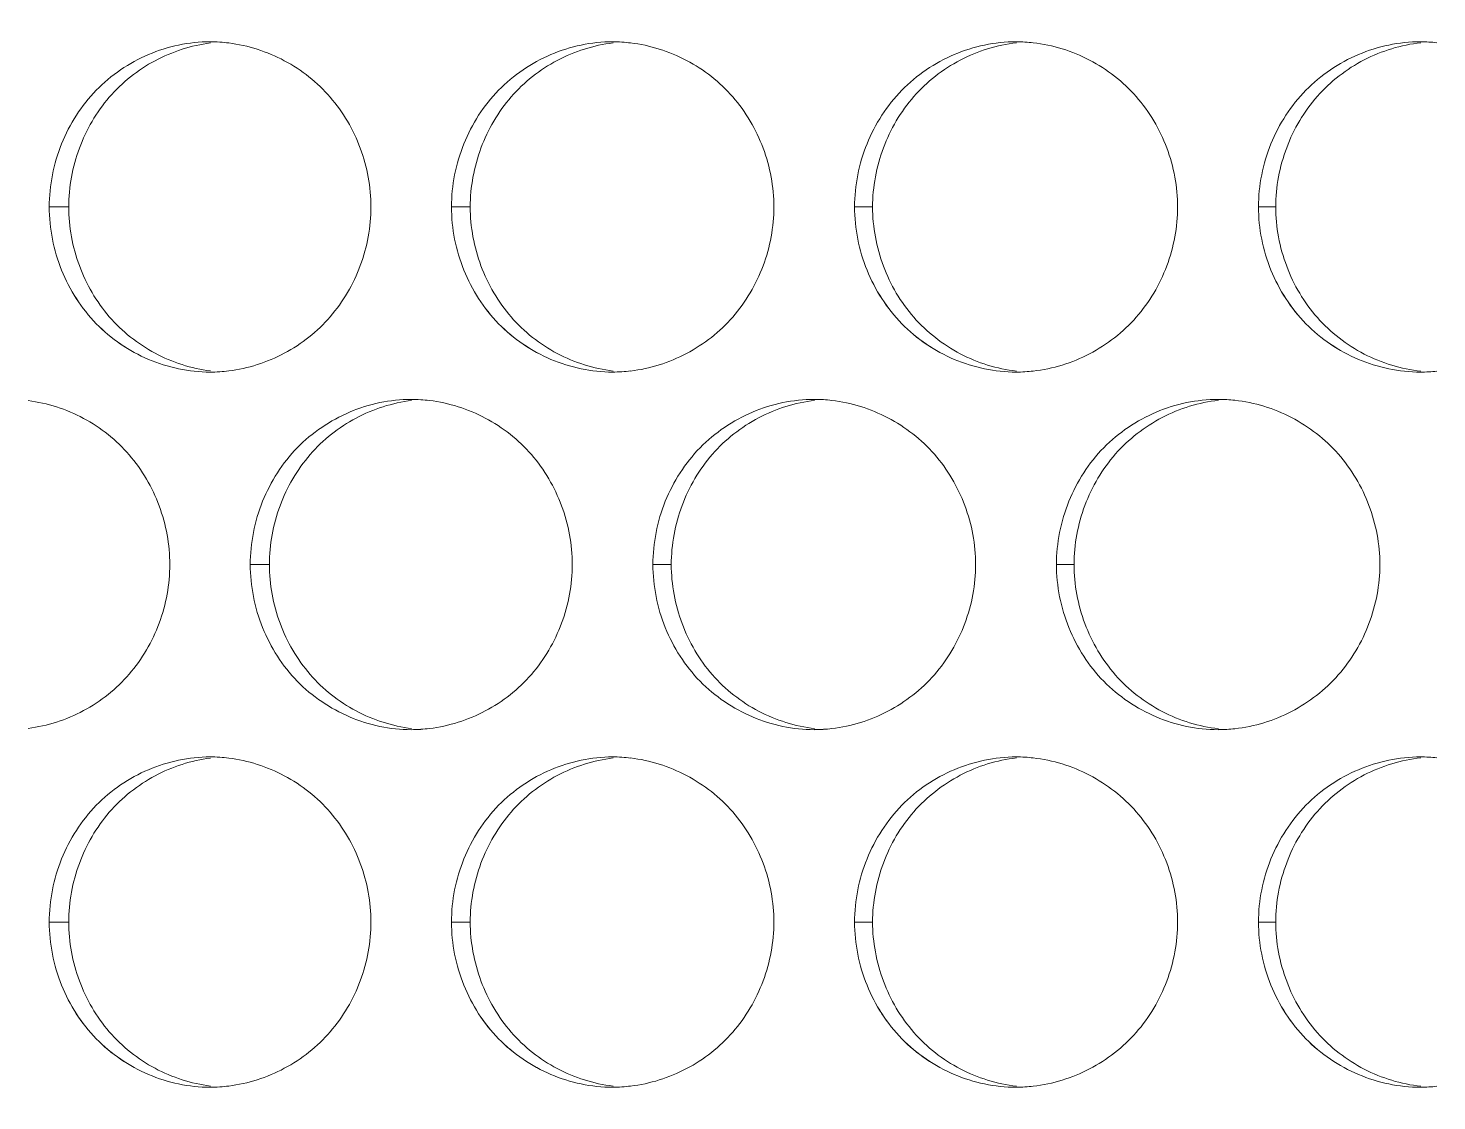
# Model space of a CAD drawing. Header units: millimetres. Extents: x 1177 to 4147, y 93 to 2194.
# Drawn here: x 1623.17 to 1648.75, y 1745.56 to 1765.05 of the extents above; entities that cross this region are included whole.
import ezdxf

# ---------------------------------------------------------------- set-up
doc = ezdxf.new("R2010")
doc.units = ezdxf.units.MM
doc.header["$LTSCALE"] = 0.1
doc.layers.get('0').update_dxf_attribs({"lineweight": 13})
doc.layers.add('标注', color=251, linetype='Continuous', lineweight=9)

msp = doc.modelspace()

# ---------------------------------------------------------------- linework, layer by layer
msp.add_arc((1812.49, 1686.895), 196.75, 204.56225, 43.01001)
at = {"layer": '标注'}
for p, q in [((1623.907, 1761.799), (1623.553, 1761.799)), ((1623.907, 1761.799), (1623.553, 1761.799)), ((1631.199, 1761.799), (1630.858, 1761.799)), ((1631.199, 1761.799), (1630.858, 1761.799)), ((1638.506, 1761.799), (1638.179, 1761.799)), ((1638.506, 1761.799), (1638.179, 1761.799)), ((1645.828, 1761.799), (1645.515, 1761.799)), ((1645.828, 1761.799), (1645.515, 1761.799)), ((1627.551, 1755.303), (1627.203, 1755.303)), ((1634.85, 1755.303), (1634.516, 1755.303)), ((1642.165, 1755.303), (1641.845, 1755.303)), ((1623.907, 1748.808), (1623.553, 1748.808)), ((1623.907, 1748.808), (1623.553, 1748.808)), ((1631.199, 1748.808), (1630.858, 1748.808)), ((1631.199, 1748.808), (1630.858, 1748.808)), ((1638.506, 1748.808), (1638.179, 1748.808)), ((1638.506, 1748.808), (1638.179, 1748.808)), ((1645.828, 1748.808), (1645.515, 1748.808)), ((1645.828, 1748.808), (1645.515, 1748.808))]:
    msp.add_line(p, q, dxfattribs=at)
for centre, radius, start, end in [((1626.472, 1762.08), 2.719, 86.2684, 89.9925), ((1626.472, 1762.08), 2.719, 86.2684, 89.9925), ((1626.469, 1762.022), 2.777, 82.872, 86.269), ((1626.469, 1762.022), 2.777, 82.872, 86.269), ((1633.784, 1762.069), 2.729, 86.4309, 89.9931), ((1633.784, 1762.069), 2.729, 86.4309, 89.9931), ((1633.78, 1762.013), 2.785, 83.1792, 86.4314), ((1633.78, 1762.013), 2.785, 83.1792, 86.4314), ((1641.111, 1762.059), 2.739, 86.5917, 89.9937), ((1641.111, 1762.059), 2.739, 86.5917, 89.9937), ((1641.108, 1762.005), 2.793, 83.4837, 86.5922), ((1641.108, 1762.005), 2.793, 83.4837, 86.5922), ((1648.453, 1762.049), 2.749, 86.7509, 89.9943), ((1648.453, 1762.049), 2.749, 86.7509, 89.9943), ((1648.45, 1761.998), 2.801, 83.7856, 86.7514), ((1648.45, 1761.998), 2.801, 83.7856, 86.7514), ((1626.472, 1761.517), 2.719, 270.0075, 273.7316), ((1626.472, 1761.517), 2.719, 270.0075, 273.7316), ((1626.469, 1761.575), 2.777, 273.731, 277.128), ((1626.469, 1761.575), 2.777, 273.731, 277.128), ((1633.784, 1761.528), 2.729, 270.0069, 273.5691), ((1633.784, 1761.528), 2.729, 270.0069, 273.5691), ((1633.78, 1761.584), 2.785, 273.5686, 276.8208), ((1633.78, 1761.584), 2.785, 273.5686, 276.8208), ((1641.111, 1761.538), 2.739, 270.0063, 273.4083), ((1641.111, 1761.538), 2.739, 270.0063, 273.4083), ((1641.108, 1761.592), 2.793, 273.4078, 276.5163), ((1641.108, 1761.592), 2.793, 273.4078, 276.5163), ((1648.453, 1761.548), 2.749, 270.0057, 273.2491), ((1648.453, 1761.548), 2.749, 270.0057, 273.2491), ((1648.45, 1761.599), 2.801, 273.2486, 276.2144), ((1648.45, 1761.599), 2.801, 273.2486, 276.2144), ((1630.126, 1755.579), 2.724, 86.3499, 89.9928), ((1630.122, 1755.522), 2.781, 83.026, 86.3504), ((1637.445, 1755.569), 2.734, 86.5115, 89.9934), ((1637.442, 1755.514), 2.789, 83.3318, 86.512), ((1644.78, 1755.559), 2.744, 86.6715, 89.994), ((1644.777, 1755.506), 2.797, 83.635, 86.672), ((1630.126, 1755.027), 2.724, 270.0072, 273.6501), ((1630.122, 1755.085), 2.781, 273.6496, 276.974), ((1637.445, 1755.038), 2.734, 270.0066, 273.4885), ((1637.442, 1755.093), 2.789, 273.488, 276.6682), ((1644.78, 1755.048), 2.744, 270.006, 273.3285), ((1644.777, 1755.1), 2.797, 273.328, 276.365), ((1626.472, 1749.09), 2.719, 86.2684, 89.9925), ((1626.472, 1749.09), 2.719, 86.2684, 89.9925), ((1626.469, 1749.031), 2.777, 82.872, 86.269), ((1626.469, 1749.031), 2.777, 82.872, 86.269), ((1633.784, 1749.079), 2.729, 86.4309, 89.9931), ((1633.784, 1749.079), 2.729, 86.4309, 89.9931), ((1633.78, 1749.023), 2.785, 83.1792, 86.4314), ((1633.78, 1749.023), 2.785, 83.1792, 86.4314), ((1641.111, 1749.069), 2.739, 86.5917, 89.9937), ((1641.111, 1749.069), 2.739, 86.5917, 89.9937), ((1641.108, 1749.015), 2.793, 83.4837, 86.5922), ((1641.108, 1749.015), 2.793, 83.4837, 86.5922), ((1648.453, 1749.059), 2.749, 86.7509, 89.9943), ((1648.453, 1749.059), 2.749, 86.7509, 89.9943), ((1648.45, 1749.008), 2.801, 83.7856, 86.7514), ((1648.45, 1749.008), 2.801, 83.7856, 86.7514), ((1626.472, 1748.527), 2.719, 270.0075, 273.7316), ((1626.472, 1748.527), 2.719, 270.0075, 273.7316), ((1626.469, 1748.585), 2.777, 273.731, 277.128), ((1626.469, 1748.585), 2.777, 273.731, 277.128), ((1633.784, 1748.537), 2.729, 270.0069, 273.5691), ((1633.784, 1748.537), 2.729, 270.0069, 273.5691), ((1633.78, 1748.594), 2.785, 273.5686, 276.8208), ((1633.78, 1748.594), 2.785, 273.5686, 276.8208), ((1641.111, 1748.548), 2.739, 270.0063, 273.4083), ((1641.111, 1748.548), 2.739, 270.0063, 273.4083), ((1641.108, 1748.601), 2.793, 273.4078, 276.5163), ((1641.108, 1748.601), 2.793, 273.4078, 276.5163), ((1648.453, 1748.557), 2.749, 270.0057, 273.2491), ((1648.453, 1748.557), 2.749, 270.0057, 273.2491), ((1648.45, 1748.609), 2.801, 273.2486, 276.2144), ((1648.45, 1748.609), 2.801, 273.2486, 276.2144)]:
    msp.add_arc(centre, radius, start, end, dxfattribs=at)
msp.add_spline([(2027.49, 1819.182), (1864.296, 1806.369), (1766.772, 1737.15), (1658.757, 1615.796), (1597.49, 1595.163)], degree=3, dxfattribs=at)
for points, knots in [([(1626.481, 1764.777), (1626.132, 1764.733), (1625.442, 1764.511), (1624.59, 1763.833), (1624.041, 1762.884), (1623.907, 1762.16), (1623.907, 1761.799)], [0, 0, 0, 0, 0.246977, 0.49551, 0.746818, 1, 1, 1, 1]), ([(1626.481, 1764.777), (1626.132, 1764.733), (1625.442, 1764.511), (1624.59, 1763.833), (1624.041, 1762.884), (1623.907, 1762.16), (1623.907, 1761.799)], [0, 0, 0, 0, 0.246977, 0.49551, 0.746818, 1, 1, 1, 1]), ([(1629.395, 1761.799), (1629.395, 1762.16), (1629.261, 1762.885), (1628.71, 1763.834), (1627.855, 1764.512), (1627.163, 1764.733), (1626.813, 1764.777)], [0, 0, 0, 0, 0.2529, 0.504114, 0.752785, 1, 1, 1, 1]), ([(1629.395, 1761.799), (1629.395, 1762.16), (1629.261, 1762.885), (1628.71, 1763.834), (1627.855, 1764.512), (1627.163, 1764.733), (1626.813, 1764.777)], [0, 0, 0, 0, 0.2529, 0.504114, 0.752785, 1, 1, 1, 1]), ([(1633.793, 1764.779), (1633.441, 1764.737), (1632.746, 1764.517), (1631.887, 1763.839), (1631.334, 1762.888), (1631.199, 1762.161), (1631.199, 1761.799)], [0, 0, 0, 0, 0.247217, 0.495842, 0.747041, 1, 1, 1, 1]), ([(1633.793, 1764.779), (1633.441, 1764.737), (1632.746, 1764.517), (1631.887, 1763.839), (1631.334, 1762.888), (1631.199, 1762.161), (1631.199, 1761.799)], [0, 0, 0, 0, 0.247217, 0.495842, 0.747041, 1, 1, 1, 1]), ([(1636.713, 1761.799), (1636.713, 1762.161), (1636.577, 1762.888), (1636.021, 1763.84), (1635.16, 1764.517), (1634.463, 1764.737), (1634.111, 1764.779)], [0, 0, 0, 0, 0.25268, 0.503786, 0.752547, 1, 1, 1, 1]), ([(1636.713, 1761.799), (1636.713, 1762.161), (1636.577, 1762.888), (1636.021, 1763.84), (1635.16, 1764.517), (1634.463, 1764.737), (1634.111, 1764.779)], [0, 0, 0, 0, 0.25268, 0.503786, 0.752547, 1, 1, 1, 1]), ([(1641.119, 1764.781), (1640.766, 1764.74), (1640.067, 1764.523), (1639.201, 1763.846), (1638.642, 1762.892), (1638.506, 1762.162), (1638.506, 1761.799)], [0, 0, 0, 0, 0.247448, 0.496162, 0.747255, 1, 1, 1, 1]), ([(1641.119, 1764.781), (1640.766, 1764.74), (1640.067, 1764.523), (1639.201, 1763.846), (1638.642, 1762.892), (1638.506, 1762.162), (1638.506, 1761.799)], [0, 0, 0, 0, 0.247448, 0.496162, 0.747255, 1, 1, 1, 1]), ([(1644.046, 1761.799), (1644.046, 1762.162), (1643.909, 1762.892), (1643.348, 1763.846), (1642.48, 1764.523), (1641.779, 1764.74), (1641.425, 1764.781)], [0, 0, 0, 0, 0.252469, 0.503469, 0.752319, 1, 1, 1, 1]), ([(1644.046, 1761.799), (1644.046, 1762.162), (1643.909, 1762.892), (1643.348, 1763.846), (1642.48, 1764.523), (1641.779, 1764.74), (1641.425, 1764.781)], [0, 0, 0, 0, 0.252469, 0.503469, 0.752319, 1, 1, 1, 1]), ([(1648.461, 1764.782), (1648.106, 1764.743), (1647.402, 1764.528), (1646.529, 1763.852), (1645.966, 1762.896), (1645.828, 1762.163), (1645.828, 1761.799)], [0, 0, 0, 0, 0.247668, 0.496469, 0.747461, 1, 1, 1, 1]), ([(1648.461, 1764.782), (1648.106, 1764.743), (1647.402, 1764.528), (1646.529, 1763.852), (1645.966, 1762.896), (1645.828, 1762.163), (1645.828, 1761.799)], [0, 0, 0, 0, 0.247668, 0.496469, 0.747461, 1, 1, 1, 1]), ([(1623.907, 1761.799), (1623.907, 1761.438), (1624.041, 1760.713), (1624.59, 1759.764), (1625.442, 1759.086), (1626.132, 1758.864), (1626.481, 1758.82)], [0, 0, 0, 0, 0.253182, 0.50449, 0.753023, 1, 1, 1, 1]), ([(1623.907, 1761.799), (1623.907, 1761.438), (1624.041, 1760.713), (1624.59, 1759.764), (1625.442, 1759.086), (1626.132, 1758.864), (1626.481, 1758.82)], [0, 0, 0, 0, 0.253182, 0.50449, 0.753023, 1, 1, 1, 1]), ([(1626.813, 1758.82), (1627.163, 1758.864), (1627.855, 1759.085), (1628.71, 1759.763), (1629.261, 1760.713), (1629.395, 1761.437), (1629.395, 1761.799)], [0, 0, 0, 0, 0.247215, 0.495886, 0.7471, 1, 1, 1, 1]), ([(1626.813, 1758.82), (1627.163, 1758.864), (1627.855, 1759.085), (1628.71, 1759.763), (1629.261, 1760.713), (1629.395, 1761.437), (1629.395, 1761.799)], [0, 0, 0, 0, 0.247215, 0.495886, 0.7471, 1, 1, 1, 1]), ([(1631.199, 1761.799), (1631.199, 1761.436), (1631.334, 1760.709), (1631.887, 1759.758), (1632.746, 1759.08), (1633.441, 1758.861), (1633.793, 1758.818)], [0, 0, 0, 0, 0.252959, 0.504158, 0.752783, 1, 1, 1, 1]), ([(1631.199, 1761.799), (1631.199, 1761.436), (1631.334, 1760.709), (1631.887, 1759.758), (1632.746, 1759.08), (1633.441, 1758.861), (1633.793, 1758.818)], [0, 0, 0, 0, 0.252959, 0.504158, 0.752783, 1, 1, 1, 1]), ([(1634.111, 1758.818), (1634.463, 1758.86), (1635.16, 1759.08), (1636.021, 1759.757), (1636.577, 1760.709), (1636.713, 1761.436), (1636.713, 1761.799)], [0, 0, 0, 0, 0.247453, 0.496214, 0.74732, 1, 1, 1, 1]), ([(1634.111, 1758.818), (1634.463, 1758.86), (1635.16, 1759.08), (1636.021, 1759.757), (1636.577, 1760.709), (1636.713, 1761.436), (1636.713, 1761.799)], [0, 0, 0, 0, 0.247453, 0.496214, 0.74732, 1, 1, 1, 1]), ([(1638.506, 1761.799), (1638.506, 1761.435), (1638.642, 1760.705), (1639.201, 1759.752), (1640.067, 1759.074), (1640.766, 1758.857), (1641.119, 1758.817)], [0, 0, 0, 0, 0.252745, 0.503838, 0.752552, 1, 1, 1, 1]), ([(1638.506, 1761.799), (1638.506, 1761.435), (1638.642, 1760.705), (1639.201, 1759.752), (1640.067, 1759.074), (1640.766, 1758.857), (1641.119, 1758.817)], [0, 0, 0, 0, 0.252745, 0.503838, 0.752552, 1, 1, 1, 1]), ([(1641.425, 1758.817), (1641.779, 1758.857), (1642.48, 1759.074), (1643.348, 1759.751), (1643.909, 1760.705), (1644.046, 1761.435), (1644.046, 1761.799)], [0, 0, 0, 0, 0.247681, 0.496531, 0.747531, 1, 1, 1, 1]), ([(1641.425, 1758.817), (1641.779, 1758.857), (1642.48, 1759.074), (1643.348, 1759.751), (1643.909, 1760.705), (1644.046, 1761.435), (1644.046, 1761.799)], [0, 0, 0, 0, 0.247681, 0.496531, 0.747531, 1, 1, 1, 1]), ([(1645.828, 1761.799), (1645.828, 1761.434), (1645.966, 1760.702), (1646.529, 1759.745), (1647.402, 1759.069), (1648.106, 1758.854), (1648.461, 1758.815)], [0, 0, 0, 0, 0.252539, 0.503531, 0.752332, 1, 1, 1, 1]), ([(1645.828, 1761.799), (1645.828, 1761.434), (1645.966, 1760.702), (1646.529, 1759.745), (1647.402, 1759.069), (1648.106, 1758.854), (1648.461, 1758.815)], [0, 0, 0, 0, 0.252539, 0.503531, 0.752332, 1, 1, 1, 1]), ([(1623.778, 1760.651), (1623.922, 1760.293), (1624.347, 1759.624), (1625.004, 1759.18), (1625.356, 1759.03)], [0, 0, 0, 0, 0.502476, 1, 1, 1, 1]), ([(1631.083, 1760.651), (1631.228, 1760.293), (1631.654, 1759.623), (1632.312, 1759.18), (1632.665, 1759.03)], [0, 0, 0, 0, 0.502261, 1, 1, 1, 1]), ([(1638.405, 1760.651), (1638.55, 1760.293), (1638.977, 1759.623), (1639.636, 1759.18), (1639.99, 1759.03)], [0, 0, 0, 0, 0.502056, 1, 1, 1, 1]), ([(1645.741, 1760.651), (1645.887, 1760.292), (1646.315, 1759.623), (1646.976, 1759.18), (1647.33, 1759.03)], [0, 0, 0, 0, 0.501859, 1, 1, 1, 1]), ([(1625.742, 1755.303), (1625.742, 1755.664), (1625.608, 1756.387), (1625.06, 1757.336), (1624.209, 1758.014), (1623.52, 1758.237), (1623.17, 1758.281)], [0, 0, 0, 0, 0.253013, 0.504283, 0.752908, 1, 1, 1, 1]), ([(1630.135, 1758.283), (1629.784, 1758.24), (1629.092, 1758.019), (1628.237, 1757.341), (1627.686, 1756.391), (1627.551, 1755.665), (1627.551, 1755.303)], [0, 0, 0, 0, 0.247099, 0.495678, 0.74693, 1, 1, 1, 1]), ([(1633.052, 1755.303), (1633.052, 1755.665), (1632.917, 1756.391), (1632.364, 1757.342), (1631.506, 1758.019), (1630.811, 1758.24), (1630.46, 1758.283)], [0, 0, 0, 0, 0.252789, 0.503949, 0.752665, 1, 1, 1, 1]), ([(1637.454, 1758.285), (1637.101, 1758.243), (1636.404, 1758.025), (1635.542, 1757.347), (1634.986, 1756.395), (1634.85, 1755.666), (1634.85, 1755.303)], [0, 0, 0, 0, 0.247334, 0.496004, 0.747149, 1, 1, 1, 1]), ([(1640.378, 1755.303), (1640.378, 1755.666), (1640.241, 1756.395), (1639.683, 1757.348), (1638.818, 1758.025), (1638.119, 1758.243), (1637.766, 1758.285)], [0, 0, 0, 0, 0.252574, 0.503626, 0.752432, 1, 1, 1, 1]), ([(1644.789, 1758.286), (1644.434, 1758.247), (1643.733, 1758.03), (1642.863, 1757.354), (1642.302, 1756.398), (1642.165, 1755.668), (1642.165, 1755.303)], [0, 0, 0, 0, 0.247559, 0.496317, 0.747359, 1, 1, 1, 1]), ([(1647.719, 1755.303), (1647.719, 1755.668), (1647.581, 1756.399), (1647.018, 1757.354), (1646.146, 1758.031), (1645.443, 1758.247), (1645.087, 1758.286)], [0, 0, 0, 0, 0.252366, 0.503316, 0.752209, 1, 1, 1, 1]), ([(1623.17, 1752.326), (1623.52, 1752.37), (1624.209, 1752.593), (1625.06, 1753.271), (1625.608, 1754.219), (1625.742, 1754.943), (1625.742, 1755.303)], [0, 0, 0, 0, 0.247092, 0.495717, 0.746987, 1, 1, 1, 1]), ([(1627.551, 1755.303), (1627.551, 1754.942), (1627.686, 1754.216), (1628.237, 1753.266), (1629.092, 1752.588), (1629.784, 1752.367), (1630.135, 1752.324)], [0, 0, 0, 0, 0.25307, 0.504322, 0.752901, 1, 1, 1, 1]), ([(1630.46, 1752.324), (1630.811, 1752.367), (1631.506, 1752.587), (1632.364, 1753.265), (1632.917, 1754.216), (1633.052, 1754.942), (1633.052, 1755.303)], [0, 0, 0, 0, 0.247335, 0.496051, 0.747211, 1, 1, 1, 1]), ([(1634.85, 1755.303), (1634.85, 1754.941), (1634.986, 1754.212), (1635.542, 1753.259), (1636.404, 1752.582), (1637.101, 1752.364), (1637.454, 1752.322)], [0, 0, 0, 0, 0.252851, 0.503996, 0.752666, 1, 1, 1, 1]), ([(1637.766, 1752.322), (1638.119, 1752.363), (1638.818, 1752.582), (1639.683, 1753.259), (1640.241, 1754.212), (1640.378, 1754.94), (1640.378, 1755.303)], [0, 0, 0, 0, 0.247568, 0.496374, 0.747426, 1, 1, 1, 1]), ([(1642.165, 1755.303), (1642.165, 1754.939), (1642.302, 1754.208), (1642.863, 1753.253), (1643.733, 1752.576), (1644.434, 1752.36), (1644.789, 1752.321)], [0, 0, 0, 0, 0.252641, 0.503683, 0.752441, 1, 1, 1, 1]), ([(1645.087, 1752.321), (1645.443, 1752.36), (1646.146, 1752.576), (1647.018, 1753.253), (1647.581, 1754.208), (1647.719, 1754.939), (1647.719, 1755.303)], [0, 0, 0, 0, 0.247791, 0.496684, 0.747634, 1, 1, 1, 1]), ([(1626.481, 1751.787), (1626.132, 1751.743), (1625.442, 1751.521), (1624.59, 1750.843), (1624.041, 1749.894), (1623.907, 1749.169), (1623.907, 1748.808)], [0, 0, 0, 0, 0.246977, 0.49551, 0.746818, 1, 1, 1, 1]), ([(1626.481, 1751.787), (1626.132, 1751.743), (1625.442, 1751.521), (1624.59, 1750.843), (1624.041, 1749.894), (1623.907, 1749.169), (1623.907, 1748.808)], [0, 0, 0, 0, 0.246977, 0.49551, 0.746818, 1, 1, 1, 1]), ([(1629.395, 1748.808), (1629.395, 1749.169), (1629.261, 1749.894), (1628.71, 1750.844), (1627.855, 1751.521), (1627.163, 1751.743), (1626.813, 1751.787)], [0, 0, 0, 0, 0.2529, 0.504114, 0.752785, 1, 1, 1, 1]), ([(1629.395, 1748.808), (1629.395, 1749.169), (1629.261, 1749.894), (1628.71, 1750.844), (1627.855, 1751.521), (1627.163, 1751.743), (1626.813, 1751.787)], [0, 0, 0, 0, 0.2529, 0.504114, 0.752785, 1, 1, 1, 1]), ([(1633.793, 1751.789), (1633.441, 1751.746), (1632.746, 1751.527), (1631.887, 1750.849), (1631.334, 1749.897), (1631.199, 1749.171), (1631.199, 1748.808)], [0, 0, 0, 0, 0.247217, 0.495842, 0.747041, 1, 1, 1, 1]), ([(1633.793, 1751.789), (1633.441, 1751.746), (1632.746, 1751.527), (1631.887, 1750.849), (1631.334, 1749.897), (1631.199, 1749.171), (1631.199, 1748.808)], [0, 0, 0, 0, 0.247217, 0.495842, 0.747041, 1, 1, 1, 1]), ([(1636.713, 1748.808), (1636.713, 1749.171), (1636.577, 1749.898), (1636.021, 1750.85), (1635.16, 1751.527), (1634.463, 1751.747), (1634.111, 1751.789)], [0, 0, 0, 0, 0.25268, 0.503786, 0.752547, 1, 1, 1, 1]), ([(1636.713, 1748.808), (1636.713, 1749.171), (1636.577, 1749.898), (1636.021, 1750.85), (1635.16, 1751.527), (1634.463, 1751.747), (1634.111, 1751.789)], [0, 0, 0, 0, 0.25268, 0.503786, 0.752547, 1, 1, 1, 1]), ([(1641.119, 1751.79), (1640.766, 1751.75), (1640.067, 1751.532), (1639.201, 1750.855), (1638.642, 1749.901), (1638.506, 1749.172), (1638.506, 1748.808)], [0, 0, 0, 0, 0.247448, 0.496162, 0.747255, 1, 1, 1, 1]), ([(1641.119, 1751.79), (1640.766, 1751.75), (1640.067, 1751.532), (1639.201, 1750.855), (1638.642, 1749.901), (1638.506, 1749.172), (1638.506, 1748.808)], [0, 0, 0, 0, 0.247448, 0.496162, 0.747255, 1, 1, 1, 1]), ([(1644.046, 1748.808), (1644.046, 1749.172), (1643.909, 1749.902), (1643.348, 1750.856), (1642.48, 1751.533), (1641.779, 1751.75), (1641.425, 1751.79)], [0, 0, 0, 0, 0.252469, 0.503469, 0.752319, 1, 1, 1, 1]), ([(1644.046, 1748.808), (1644.046, 1749.172), (1643.909, 1749.902), (1643.348, 1750.856), (1642.48, 1751.533), (1641.779, 1751.75), (1641.425, 1751.79)], [0, 0, 0, 0, 0.252469, 0.503469, 0.752319, 1, 1, 1, 1]), ([(1648.461, 1751.792), (1648.106, 1751.753), (1647.402, 1751.538), (1646.529, 1750.861), (1645.966, 1749.905), (1645.828, 1749.173), (1645.828, 1748.808)], [0, 0, 0, 0, 0.247668, 0.496469, 0.747461, 1, 1, 1, 1]), ([(1648.461, 1751.792), (1648.106, 1751.753), (1647.402, 1751.538), (1646.529, 1750.861), (1645.966, 1749.905), (1645.828, 1749.173), (1645.828, 1748.808)], [0, 0, 0, 0, 0.247668, 0.496469, 0.747461, 1, 1, 1, 1]), ([(1623.907, 1748.808), (1623.907, 1748.447), (1624.041, 1747.723), (1624.59, 1746.774), (1625.442, 1746.095), (1626.132, 1745.874), (1626.481, 1745.83)], [0, 0, 0, 0, 0.253182, 0.50449, 0.753023, 1, 1, 1, 1]), ([(1623.907, 1748.808), (1623.907, 1748.447), (1624.041, 1747.723), (1624.59, 1746.774), (1625.442, 1746.095), (1626.132, 1745.874), (1626.481, 1745.83)], [0, 0, 0, 0, 0.253182, 0.50449, 0.753023, 1, 1, 1, 1]), ([(1626.813, 1745.83), (1627.163, 1745.873), (1627.855, 1746.095), (1628.71, 1746.773), (1629.261, 1747.722), (1629.395, 1748.447), (1629.395, 1748.808)], [0, 0, 0, 0, 0.247215, 0.495886, 0.7471, 1, 1, 1, 1]), ([(1626.813, 1745.83), (1627.163, 1745.873), (1627.855, 1746.095), (1628.71, 1746.773), (1629.261, 1747.722), (1629.395, 1748.447), (1629.395, 1748.808)], [0, 0, 0, 0, 0.247215, 0.495886, 0.7471, 1, 1, 1, 1]), ([(1631.199, 1748.808), (1631.199, 1748.446), (1631.334, 1747.719), (1631.887, 1746.767), (1632.746, 1746.09), (1633.441, 1745.87), (1633.793, 1745.828)], [0, 0, 0, 0, 0.252959, 0.504158, 0.752783, 1, 1, 1, 1]), ([(1631.199, 1748.808), (1631.199, 1748.446), (1631.334, 1747.719), (1631.887, 1746.767), (1632.746, 1746.09), (1633.441, 1745.87), (1633.793, 1745.828)], [0, 0, 0, 0, 0.252959, 0.504158, 0.752783, 1, 1, 1, 1]), ([(1634.111, 1745.828), (1634.463, 1745.87), (1635.16, 1746.089), (1636.021, 1746.767), (1636.577, 1747.718), (1636.713, 1748.446), (1636.713, 1748.808)], [0, 0, 0, 0, 0.247453, 0.496214, 0.74732, 1, 1, 1, 1]), ([(1634.111, 1745.828), (1634.463, 1745.87), (1635.16, 1746.089), (1636.021, 1746.767), (1636.577, 1747.718), (1636.713, 1748.446), (1636.713, 1748.808)], [0, 0, 0, 0, 0.247453, 0.496214, 0.74732, 1, 1, 1, 1]), ([(1638.506, 1748.808), (1638.506, 1748.445), (1638.642, 1747.715), (1639.201, 1746.761), (1640.067, 1746.084), (1640.766, 1745.867), (1641.119, 1745.826)], [0, 0, 0, 0, 0.252745, 0.503838, 0.752552, 1, 1, 1, 1]), ([(1638.506, 1748.808), (1638.506, 1748.445), (1638.642, 1747.715), (1639.201, 1746.761), (1640.067, 1746.084), (1640.766, 1745.867), (1641.119, 1745.826)], [0, 0, 0, 0, 0.252745, 0.503838, 0.752552, 1, 1, 1, 1]), ([(1641.425, 1745.826), (1641.779, 1745.867), (1642.48, 1746.084), (1643.348, 1746.76), (1643.909, 1747.715), (1644.046, 1748.445), (1644.046, 1748.808)], [0, 0, 0, 0, 0.247681, 0.496531, 0.747531, 1, 1, 1, 1]), ([(1641.425, 1745.826), (1641.779, 1745.867), (1642.48, 1746.084), (1643.348, 1746.76), (1643.909, 1747.715), (1644.046, 1748.445), (1644.046, 1748.808)], [0, 0, 0, 0, 0.247681, 0.496531, 0.747531, 1, 1, 1, 1]), ([(1645.828, 1748.808), (1645.828, 1748.444), (1645.966, 1747.711), (1646.529, 1746.755), (1647.402, 1746.079), (1648.106, 1745.864), (1648.461, 1745.825)], [0, 0, 0, 0, 0.252539, 0.503531, 0.752332, 1, 1, 1, 1]), ([(1645.828, 1748.808), (1645.828, 1748.444), (1645.966, 1747.711), (1646.529, 1746.755), (1647.402, 1746.079), (1648.106, 1745.864), (1648.461, 1745.825)], [0, 0, 0, 0, 0.252539, 0.503531, 0.752332, 1, 1, 1, 1]), ([(1623.778, 1747.661), (1623.922, 1747.302), (1624.347, 1746.633), (1625.004, 1746.19), (1625.356, 1746.04)], [0, 0, 0, 0, 0.502476, 1, 1, 1, 1]), ([(1631.083, 1747.661), (1631.228, 1747.302), (1631.654, 1746.633), (1632.312, 1746.19), (1632.665, 1746.04)], [0, 0, 0, 0, 0.502261, 1, 1, 1, 1]), ([(1638.405, 1747.661), (1638.55, 1747.302), (1638.977, 1746.633), (1639.636, 1746.19), (1639.99, 1746.04)], [0, 0, 0, 0, 0.502056, 1, 1, 1, 1]), ([(1645.741, 1747.661), (1645.887, 1747.302), (1646.315, 1746.632), (1646.976, 1746.19), (1647.33, 1746.04)], [0, 0, 0, 0, 0.501859, 1, 1, 1, 1])]:
    msp.add_open_spline(points, degree=3, knots=knots, dxfattribs=at)
for points in [[(1626.473, 1764.799), (1626.093, 1764.799), (1625.706, 1764.716), (1625.356, 1764.567)], [(1626.473, 1764.799), (1626.093, 1764.799), (1625.706, 1764.716), (1625.356, 1764.567)], [(1633.784, 1764.799), (1633.403, 1764.799), (1633.016, 1764.716), (1632.665, 1764.567)], [(1633.784, 1764.799), (1633.403, 1764.799), (1633.016, 1764.716), (1632.665, 1764.567)], [(1641.111, 1764.799), (1640.73, 1764.799), (1640.341, 1764.716), (1639.99, 1764.567)], [(1641.111, 1764.799), (1640.73, 1764.799), (1640.341, 1764.716), (1639.99, 1764.567)], [(1648.454, 1764.799), (1648.071, 1764.799), (1647.682, 1764.716), (1647.33, 1764.567)], [(1648.454, 1764.799), (1648.071, 1764.799), (1647.682, 1764.716), (1647.33, 1764.567)], [(1625.356, 1764.567), (1625.004, 1764.417), (1624.674, 1764.194), (1624.407, 1763.919)], [(1625.356, 1764.567), (1625.004, 1764.417), (1624.674, 1764.194), (1624.407, 1763.919)], [(1632.665, 1764.567), (1632.312, 1764.417), (1631.982, 1764.194), (1631.714, 1763.919)], [(1632.665, 1764.567), (1632.312, 1764.417), (1631.982, 1764.194), (1631.714, 1763.919)], [(1639.99, 1764.567), (1639.636, 1764.417), (1639.305, 1764.194), (1639.037, 1763.919)], [(1639.99, 1764.567), (1639.636, 1764.417), (1639.305, 1764.194), (1639.037, 1763.919)], [(1647.33, 1764.567), (1646.976, 1764.417), (1646.644, 1764.194), (1646.375, 1763.919)], [(1647.33, 1764.567), (1646.976, 1764.417), (1646.644, 1764.194), (1646.375, 1763.919)], [(1624.407, 1763.919), (1624.138, 1763.642), (1623.922, 1763.304), (1623.778, 1762.946)], [(1624.407, 1763.919), (1624.138, 1763.642), (1623.922, 1763.304), (1623.778, 1762.946)], [(1631.714, 1763.919), (1631.444, 1763.643), (1631.228, 1763.304), (1631.083, 1762.946)], [(1631.714, 1763.919), (1631.444, 1763.643), (1631.228, 1763.304), (1631.083, 1762.946)], [(1639.037, 1763.919), (1638.766, 1763.643), (1638.55, 1763.304), (1638.405, 1762.946)], [(1639.037, 1763.919), (1638.766, 1763.643), (1638.55, 1763.304), (1638.405, 1762.946)], [(1646.375, 1763.919), (1646.104, 1763.643), (1645.887, 1763.305), (1645.741, 1762.946)], [(1646.375, 1763.919), (1646.104, 1763.643), (1645.887, 1763.305), (1645.741, 1762.946)], [(1623.778, 1762.946), (1623.632, 1762.584), (1623.553, 1762.188), (1623.553, 1761.799)], [(1623.778, 1762.946), (1623.632, 1762.584), (1623.553, 1762.188), (1623.553, 1761.799)], [(1631.083, 1762.946), (1630.937, 1762.584), (1630.858, 1762.188), (1630.858, 1761.799)], [(1631.083, 1762.946), (1630.937, 1762.584), (1630.858, 1762.188), (1630.858, 1761.799)], [(1638.405, 1762.946), (1638.258, 1762.585), (1638.179, 1762.188), (1638.179, 1761.799)], [(1638.405, 1762.946), (1638.258, 1762.585), (1638.179, 1762.188), (1638.179, 1761.799)], [(1645.741, 1762.946), (1645.595, 1762.585), (1645.515, 1762.188), (1645.515, 1761.799)], [(1645.741, 1762.946), (1645.595, 1762.585), (1645.515, 1762.188), (1645.515, 1761.799)], [(1623.553, 1761.799), (1623.553, 1761.409), (1623.632, 1761.013), (1623.778, 1760.651)], [(1623.553, 1761.799), (1623.553, 1761.409), (1623.632, 1761.013), (1623.778, 1760.651)], [(1630.858, 1761.799), (1630.858, 1761.409), (1630.937, 1761.013), (1631.083, 1760.651)], [(1630.858, 1761.799), (1630.858, 1761.409), (1630.937, 1761.013), (1631.083, 1760.651)], [(1638.179, 1761.799), (1638.179, 1761.409), (1638.258, 1761.013), (1638.405, 1760.651)], [(1638.179, 1761.799), (1638.179, 1761.409), (1638.258, 1761.013), (1638.405, 1760.651)], [(1645.515, 1761.799), (1645.515, 1761.409), (1645.595, 1761.013), (1645.741, 1760.651)], [(1645.515, 1761.799), (1645.515, 1761.409), (1645.595, 1761.013), (1645.741, 1760.651)], [(1623.778, 1760.651), (1623.922, 1760.293), (1624.138, 1759.955), (1624.407, 1759.678)], [(1631.083, 1760.651), (1631.228, 1760.293), (1631.444, 1759.955), (1631.714, 1759.678)], [(1638.405, 1760.651), (1638.55, 1760.293), (1638.766, 1759.955), (1639.037, 1759.678)], [(1645.741, 1760.651), (1645.887, 1760.293), (1646.104, 1759.954), (1646.375, 1759.678)], [(1624.407, 1759.678), (1624.674, 1759.404), (1625.004, 1759.18), (1625.356, 1759.03)], [(1631.714, 1759.678), (1631.982, 1759.403), (1632.312, 1759.18), (1632.665, 1759.03)], [(1639.037, 1759.678), (1639.305, 1759.403), (1639.636, 1759.18), (1639.99, 1759.03)], [(1646.375, 1759.678), (1646.644, 1759.403), (1646.976, 1759.18), (1647.33, 1759.03)], [(1625.356, 1759.03), (1625.706, 1758.881), (1626.093, 1758.799), (1626.473, 1758.799)], [(1625.356, 1759.03), (1625.706, 1758.881), (1626.093, 1758.799), (1626.473, 1758.799)], [(1632.665, 1759.03), (1633.016, 1758.881), (1633.403, 1758.799), (1633.784, 1758.799)], [(1632.665, 1759.03), (1633.016, 1758.881), (1633.403, 1758.799), (1633.784, 1758.799)], [(1639.99, 1759.03), (1640.341, 1758.881), (1640.73, 1758.799), (1641.111, 1758.799)], [(1639.99, 1759.03), (1640.341, 1758.881), (1640.73, 1758.799), (1641.111, 1758.799)], [(1647.33, 1759.03), (1647.682, 1758.881), (1648.071, 1758.799), (1648.454, 1758.799)], [(1647.33, 1759.03), (1647.682, 1758.881), (1648.071, 1758.799), (1648.454, 1758.799)], [(1630.126, 1758.303), (1629.746, 1758.303), (1629.359, 1758.221), (1629.009, 1758.072)], [(1637.446, 1758.303), (1637.064, 1758.303), (1636.677, 1758.221), (1636.326, 1758.072)], [(1644.781, 1758.303), (1644.398, 1758.303), (1644.01, 1758.221), (1643.658, 1758.072)], [(1629.009, 1758.072), (1628.656, 1757.922), (1628.326, 1757.699), (1628.058, 1757.424)], [(1636.326, 1758.072), (1635.972, 1757.922), (1635.641, 1757.699), (1635.373, 1757.424)], [(1643.658, 1758.072), (1643.304, 1757.922), (1642.973, 1757.699), (1642.704, 1757.424)], [(1628.058, 1757.424), (1627.789, 1757.147), (1627.573, 1756.809), (1627.429, 1756.451)], [(1635.373, 1757.424), (1635.103, 1757.147), (1634.887, 1756.809), (1634.742, 1756.451)], [(1642.704, 1757.424), (1642.433, 1757.147), (1642.217, 1756.809), (1642.071, 1756.451)], [(1627.429, 1756.451), (1627.283, 1756.089), (1627.203, 1755.693), (1627.203, 1755.303)], [(1634.742, 1756.451), (1634.596, 1756.089), (1634.516, 1755.693), (1634.516, 1755.303)], [(1642.071, 1756.451), (1641.925, 1756.089), (1641.845, 1755.693), (1641.845, 1755.303)], [(1627.203, 1755.303), (1627.203, 1754.914), (1627.283, 1754.518), (1627.429, 1754.156)], [(1634.516, 1755.303), (1634.516, 1754.914), (1634.596, 1754.518), (1634.742, 1754.156)], [(1641.845, 1755.303), (1641.845, 1754.914), (1641.925, 1754.517), (1642.071, 1754.156)], [(1627.429, 1754.156), (1627.573, 1753.798), (1627.789, 1753.46), (1628.058, 1753.183)], [(1634.742, 1754.156), (1634.887, 1753.798), (1635.103, 1753.459), (1635.373, 1753.183)], [(1642.071, 1754.156), (1642.217, 1753.798), (1642.433, 1753.459), (1642.704, 1753.183)], [(1628.058, 1753.183), (1628.326, 1752.908), (1628.656, 1752.685), (1629.009, 1752.535)], [(1635.373, 1753.183), (1635.641, 1752.908), (1635.972, 1752.685), (1636.326, 1752.535)], [(1642.704, 1753.183), (1642.973, 1752.908), (1643.304, 1752.685), (1643.658, 1752.535)], [(1629.009, 1752.535), (1629.359, 1752.386), (1629.746, 1752.303), (1630.126, 1752.303)], [(1636.326, 1752.535), (1636.677, 1752.386), (1637.064, 1752.303), (1637.446, 1752.303)], [(1643.658, 1752.535), (1644.01, 1752.386), (1644.398, 1752.303), (1644.781, 1752.303)], [(1626.473, 1751.808), (1626.093, 1751.808), (1625.706, 1751.725), (1625.356, 1751.576)], [(1626.473, 1751.808), (1626.093, 1751.808), (1625.706, 1751.725), (1625.356, 1751.576)], [(1633.784, 1751.808), (1633.403, 1751.808), (1633.016, 1751.725), (1632.665, 1751.576)], [(1633.784, 1751.808), (1633.403, 1751.808), (1633.016, 1751.725), (1632.665, 1751.576)], [(1641.111, 1751.808), (1640.73, 1751.808), (1640.341, 1751.725), (1639.99, 1751.576)], [(1641.111, 1751.808), (1640.73, 1751.808), (1640.341, 1751.725), (1639.99, 1751.576)], [(1648.454, 1751.808), (1648.071, 1751.808), (1647.682, 1751.725), (1647.33, 1751.576)], [(1648.454, 1751.808), (1648.071, 1751.808), (1647.682, 1751.725), (1647.33, 1751.576)], [(1625.356, 1751.576), (1625.004, 1751.426), (1624.674, 1751.203), (1624.407, 1750.929)], [(1625.356, 1751.576), (1625.004, 1751.426), (1624.674, 1751.203), (1624.407, 1750.929)], [(1632.665, 1751.576), (1632.312, 1751.426), (1631.982, 1751.203), (1631.714, 1750.929)], [(1632.665, 1751.576), (1632.312, 1751.426), (1631.982, 1751.203), (1631.714, 1750.929)], [(1639.99, 1751.576), (1639.636, 1751.427), (1639.305, 1751.204), (1639.037, 1750.929)], [(1639.99, 1751.576), (1639.636, 1751.427), (1639.305, 1751.204), (1639.037, 1750.929)], [(1647.33, 1751.576), (1646.976, 1751.427), (1646.644, 1751.204), (1646.375, 1750.929)], [(1647.33, 1751.576), (1646.976, 1751.427), (1646.644, 1751.204), (1646.375, 1750.929)], [(1624.407, 1750.929), (1624.138, 1750.652), (1623.922, 1750.314), (1623.778, 1749.955)], [(1624.407, 1750.929), (1624.138, 1750.652), (1623.922, 1750.314), (1623.778, 1749.955)], [(1631.714, 1750.929), (1631.444, 1750.652), (1631.228, 1750.314), (1631.083, 1749.955)], [(1631.714, 1750.929), (1631.444, 1750.652), (1631.228, 1750.314), (1631.083, 1749.955)], [(1639.037, 1750.929), (1638.766, 1750.652), (1638.55, 1750.314), (1638.405, 1749.955)], [(1639.037, 1750.929), (1638.766, 1750.652), (1638.55, 1750.314), (1638.405, 1749.955)], [(1646.375, 1750.929), (1646.104, 1750.652), (1645.887, 1750.314), (1645.741, 1749.955)], [(1646.375, 1750.929), (1646.104, 1750.652), (1645.887, 1750.314), (1645.741, 1749.955)], [(1623.778, 1749.955), (1623.632, 1749.594), (1623.553, 1749.198), (1623.553, 1748.808)], [(1623.778, 1749.955), (1623.632, 1749.594), (1623.553, 1749.198), (1623.553, 1748.808)], [(1631.083, 1749.955), (1630.937, 1749.594), (1630.858, 1749.198), (1630.858, 1748.808)], [(1631.083, 1749.955), (1630.937, 1749.594), (1630.858, 1749.198), (1630.858, 1748.808)], [(1638.405, 1749.955), (1638.258, 1749.594), (1638.179, 1749.198), (1638.179, 1748.808)], [(1638.405, 1749.955), (1638.258, 1749.594), (1638.179, 1749.198), (1638.179, 1748.808)], [(1645.741, 1749.955), (1645.595, 1749.594), (1645.515, 1749.198), (1645.515, 1748.808)], [(1645.741, 1749.955), (1645.595, 1749.594), (1645.515, 1749.198), (1645.515, 1748.808)], [(1623.553, 1748.808), (1623.553, 1748.419), (1623.632, 1748.022), (1623.778, 1747.661)], [(1623.553, 1748.808), (1623.553, 1748.419), (1623.632, 1748.022), (1623.778, 1747.661)], [(1630.858, 1748.808), (1630.858, 1748.418), (1630.937, 1748.022), (1631.083, 1747.661)], [(1630.858, 1748.808), (1630.858, 1748.418), (1630.937, 1748.022), (1631.083, 1747.661)], [(1638.179, 1748.808), (1638.179, 1748.418), (1638.258, 1748.022), (1638.405, 1747.661)], [(1638.179, 1748.808), (1638.179, 1748.418), (1638.258, 1748.022), (1638.405, 1747.661)], [(1645.515, 1748.808), (1645.515, 1748.418), (1645.595, 1748.022), (1645.741, 1747.661)], [(1645.515, 1748.808), (1645.515, 1748.418), (1645.595, 1748.022), (1645.741, 1747.661)], [(1623.778, 1747.661), (1623.922, 1747.303), (1624.138, 1746.964), (1624.407, 1746.688)], [(1631.083, 1747.661), (1631.228, 1747.303), (1631.444, 1746.964), (1631.714, 1746.688)], [(1638.405, 1747.661), (1638.55, 1747.302), (1638.766, 1746.964), (1639.037, 1746.688)], [(1645.741, 1747.661), (1645.887, 1747.302), (1646.104, 1746.964), (1646.375, 1746.688)], [(1624.407, 1746.688), (1624.674, 1746.413), (1625.004, 1746.19), (1625.356, 1746.04)], [(1631.714, 1746.688), (1631.982, 1746.413), (1632.312, 1746.19), (1632.665, 1746.04)], [(1639.037, 1746.688), (1639.305, 1746.413), (1639.636, 1746.19), (1639.99, 1746.04)], [(1646.375, 1746.688), (1646.644, 1746.413), (1646.976, 1746.19), (1647.33, 1746.04)], [(1625.356, 1746.04), (1625.706, 1745.891), (1626.093, 1745.808), (1626.473, 1745.808)], [(1625.356, 1746.04), (1625.706, 1745.891), (1626.093, 1745.808), (1626.473, 1745.808)], [(1632.665, 1746.04), (1633.016, 1745.891), (1633.403, 1745.808), (1633.784, 1745.808)], [(1632.665, 1746.04), (1633.016, 1745.891), (1633.403, 1745.808), (1633.784, 1745.808)], [(1639.99, 1746.04), (1640.341, 1745.891), (1640.73, 1745.808), (1641.111, 1745.808)], [(1639.99, 1746.04), (1640.341, 1745.891), (1640.73, 1745.808), (1641.111, 1745.808)], [(1647.33, 1746.04), (1647.682, 1745.891), (1648.071, 1745.808), (1648.454, 1745.808)], [(1647.33, 1746.04), (1647.682, 1745.891), (1648.071, 1745.808), (1648.454, 1745.808)]]:
    msp.add_open_spline(points, degree=3, dxfattribs=at)

doc.saveas('drawing.dxf')
